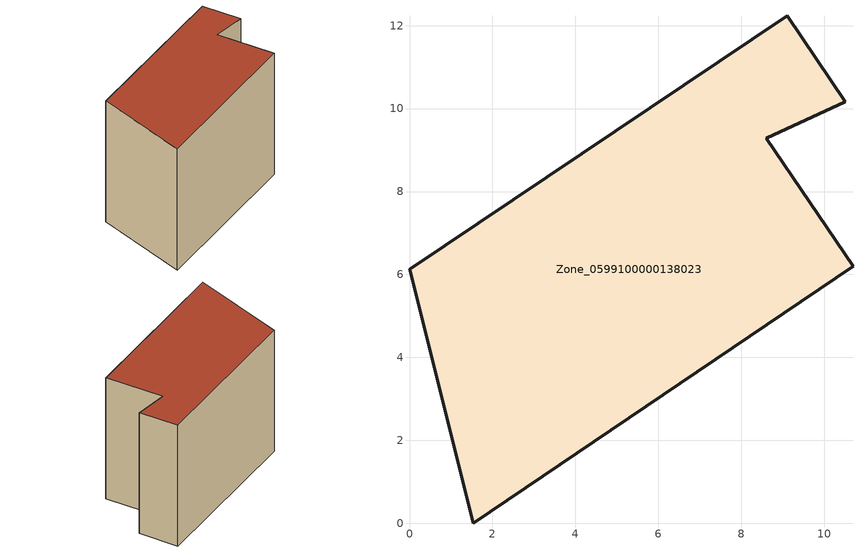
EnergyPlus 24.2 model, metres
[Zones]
Zone_0599100000138023
 floor ground (C_G): 10.51,10.16 8.61,9.28 10.69,6.2 1.53,0 0,6.12 9.11,12.24 z0
 wall outside (C_F): 1.53,0 10.69,6.2 8.61,9.28 10.51,10.16 9.11,12.24 0,6.12 1.53,0 z0:8.37
 roof outside (C_R): 9.11,12.24 0,6.12 1.53,0 10.69,6.2 8.61,9.28 10.51,10.16 z8.37
[BUILDING]
Pand.0599100000138023: North Axis=0; Terrain=City; Loads Convergence Tolerance Value=0.04; Temperature Convergence Tolerance Value=0.4; Solar Distribution=FullExterior; Maximum Number of Warmup Days=25; Minimum Number of Warmup Days=1
[Site:Location]
Rotterdam.The.Hague.AP_ZH_NLD Design_Conditions: Latitude=51.96; Longitude=4.45; Time Zone=1; Elevation=-4.5
[SITE:GROUNDTEMPERATURE:BUILDINGSURFACE]
18, 18, 18, 18, 18, 18, 18, 18, 18, 18, 18, 18
[MATERIAL] Thermal Absorptance=0.9; Solar Absorptance=0.7; Visible Absorptance=0.7
Name | Roughness | Thickness | Conductivity | Density | Specific Heat
G.TI.1992-2005 | MediumSmooth | 0.15 | 0.06 | 540 | 1210
F.TI.1992-2005 | Rough | 0.3 | 0.12 | 1920 | 840
R.TI.1992-2005 | MediumRough | 0.2 | 0.08 | 1500 | 1000
[CONSTRUCTION]
C_G: G.TI.1992-2005
C_F: F.TI.1992-2005
C_R: R.TI.1992-2005
[ZONE]
Zone_0599100000138023: Type=1; Multiplier=1; Ceiling Height=Autocalculate; Volume=Autocalculate; Floor Area=autocalculate; Part of Total Floor Area=Yes
[ZONEINFILTRATION:DESIGNFLOWRATE]
Infil_Zone_0599100000138023: Zone or ZoneList or Space or SpaceList=Zone_0599100000138023; Schedule=AlwaysOn; Design Flow Rate Calculation Method=Flow/Area; Flow Rate per Floor Area=0.0015; Constant Term Coefficient=1; Temperature Term Coefficient=0; Velocity Term Coefficient=0; Velocity Squared Term Coefficient=0
[HVACTEMPLATE:ZONE:IDEALLOADSAIRSYSTEM]
Zone_0599100000138023: Maximum Heating Supply Air Temperature=50; Minimum Cooling Supply Air Temperature=13; Maximum Heating Supply Air Humidity Ratio=0.0156; Minimum Cooling Supply Air Humidity Ratio=0.0077; Heating Limit=NoLimit; Cooling Limit=NoLimit; Dehumidification Control Type=ConstantSensibleHeatRatio; Cooling Sensible Heat Ratio=0.7; Dehumidification Setpoint=60; Humidification Control Type=None; Humidification Setpoint=30; Outdoor Air Method=None; Outdoor Air Flow Rate per Person=0.00944; Outdoor Air Flow Rate per Zone Floor Area=0; Outdoor Air Flow Rate per Zone=0; Demand Controlled Ventilation Type=None; Outdoor Air Economizer Type=NoEconomizer; Heat Recovery Type=None; Sensible Heat Recovery Effectiveness=0.7; Latent Heat Recovery Effectiveness=0.65
[ZONECONTROL:THERMOSTAT]
ThermostatControl_Zone_0599100000138023: Zone or ZoneList=Zone_0599100000138023; Control Type Schedule=DualSetpointControlType; Control 1=Thermostat_Zone_0599100000138023; Temperature Difference Between Cutout And Setpoint=0
[THERMOSTATSETPOINT:DUALSETPOINT]
Thermostat_Zone_0599100000138023: Heating Setpoint Temperature Schedule=HeatingSetpoint_Zone_0599100000138023; Cooling Setpoint Temperature Schedule=CoolingSetpoint_Zone_0599100000138023
[SCHEDULE:COMPACT]
HeatingSetpoint_Zone_0599100000138023: Through: 12/31, For: AllDays, Until: 24:00, 21
CoolingSetpoint_Zone_0599100000138023: Through: 12/31, For: AllDays, Until: 24:00, 24
DualSetpointControlType: Through: 12/31, For: AllDays, Until: 24:00, 4
AlwaysOn: Through: 12/31, For: AllDays, Until: 24:00, 1
